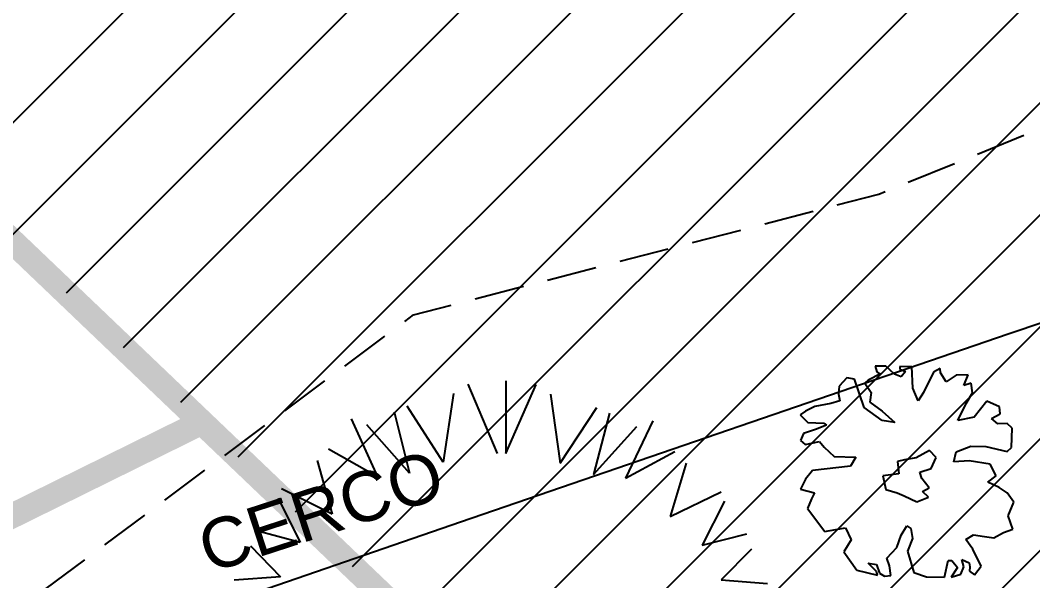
# Model space of a CAD drawing. Extents: x 352140 to 354978, y 6304672 to 6307963.
# Drawn here: x 352458.7 to 352479.01, y 6305740.61 to 6305751.85 of the extents above; entities that cross this region are included whole.
import ezdxf

# ---------------------------------------------------------------- set-up
doc = ezdxf.new("R2010")
doc.units = 0
doc.linetypes.add('DASHDOT', pattern=[1, 0.5, -0.25, 0, -0.25])
doc.linetypes.add('HIDDENX2', pattern=[0.75, 0.5, -0.25])
doc.layers.get('0').update_dxf_attribs({"linetype": 'CONTINUOUS'})
for name, color, linetype in [('02_Geo ext_Acotamiento', 7, 'CONTINUOUS'), ('03_S2_Pav ext_Borde vereda', 7, 'CONTINUOUS'), ('1-ACOPIO', 252, 'HIDDENX2'), ('1-CERCO', 252, 'CERCO_LINE'), ('1-TEXTOS', 7, 'CONTINUOUS'), ('Paisajismo', 253, 'CONTINUOUS'), ('Z-EUC', 253, 'CONTINUOUS')]:
    doc.layers.add(name, color=color, linetype=linetype)
doc.layers.add('0_ASD_LINEA OFICIAL', color=253, linetype='DASHDOT', lineweight=20)
doc.styles.add('ROMANS', font='romans.shx', dxfattribs={"width": 0.75})
doc.styles.add('TEXTIS', font='arial.ttf', dxfattribs={"height": 2})
doc.linetypes.add('CERCO_LINE', pattern='A,0.5,-0.2,[" X ",STANDARD,S=0.1,R=0,X=-0.1,Y=-0.05],-0.25', length=0.95)
doc.dimstyles.new('Principal', dxfattribs={"dimscale": 0, "dimtxt": 2, "dimasz": 2, "dimexe": 1, "dimexo": 1, "dimtad": 1, "dimrnd": 0.05, "dimzin": 1, "dimtxsty": 'ROMANS', "dimcen": 2.5, "dimclrt": 2, "dimaunit": 2, "dimadec": 0, "dimazin": 0, "dimtfac": 1, "dimtmove": 0, "dimatfit": 3, "dimfxl": 1, "dimfxlon": 1, "dimarcsym": 0})

# ---------------------------------------------------------------- blocks, each defined once
blk = doc.blocks.new('EUC')
at = {"layer": 'Z-EUC', "color": 9, "true_color": 0xbdbdbd}
for p, q in [((-0.6753631132996816, 2.274489448741861), (-0.6429592744516412, 2.161984720422652)), ((-0.4655349764962011, 2.274489448742315), (-0.6753631132996816, 2.274489448741861)), ((-0.2879336083915405, 2.118728265011214), (-0.4655349764962011, 2.274489448742315)), ((0.058946830418563, 2.274489448742088), (-0.183108075072596, 2.274489448742088)), ((-0.183108075072596, 2.274489448742088), (-0.1831080750728233, 2.222505813736234)), ((0.0832054420152417, 1.84211461595396), (0.058946830418563, 2.274489448742088)), ((0.6238006332750956, 2.24849763123666), (0.4947164883603818, 2.170711900021615)), ((0.6319458605266846, 2.161984720422652), (0.6238006332750956, 2.24849763123666)), ((-1.240216916156214, 2.032405075493216), (-1.393559672666015, 1.85937925385565)), ((-1.086874159646186, 2.006413257987788), (-1.240216916156214, 2.032405075493216)), ((-0.5703605098151456, 2.118728265011214), (-0.8124154153065319, 1.989148620081551)), ((-0.6429592744516412, 2.161984720422652), (-0.5703605098151456, 2.118728265011214)), ((-0.1508813063755952, 2.066934351301143), (-0.2879336083915405, 2.118728265011214)), ((-0.1831080750728233, 2.222505813736234), (-0.0701373144947866, 2.179249358324569)), ((-0.0701373144947866, 2.179249358324569), (-0.1508813063755952, 2.066934351301143)), ((0.4947164883603818, 2.170711900021615), (0.3010017359101766, 1.764328884734368)), ((0.7528847781966306, 1.980421440482587), (0.6319458605266846, 2.161984720422652)), ((0.9465995306470631, 2.118728265011214), (0.7528847781966306, 1.980421440482587)), ((1.188654436130491, 2.12745544461427), (0.9465995306470631, 2.118728265011214)), ((1.108087514408908, 1.911362888866506), (1.188654436130491, 2.12745544461427)), ((-1.393559672666015, 1.85937925385565), (-1.401527829758606, 1.703807791425334)), ((-0.8851912500942944, 1.44445878026545), (-1.086874159646186, 2.006413257987788)), ((-0.8124154153065319, 1.989148620081551), (-0.8770460228424781, 1.928627526772061)), ((-0.8770460228424781, 1.928627526772061), (-0.7479618779291286, 1.747064246832224)), ((0.1961762025837288, 1.591303063101577), (0.0832054420152417, 1.84211461595396)), ((1.253285043675305, 1.963156802580443), (1.108087514408908, 1.911362888866506)), ((1.285511812364348, 1.772866343041414), (1.253285043675305, 1.963156802580443)), ((-1.401527829758606, 1.703807791425334), (-1.377269218163065, 1.565500966892387)), ((-0.7479618779291286, 1.747064246832224), (-0.77222048952558, 1.548236328990242)), ((0.3010017359101766, 1.764328884734368), (0.1961762025837288, 1.591303063101577)), ((1.156427667441676, 1.556773787293196), (1.285511812364348, 1.772866343041414)), ((-1.877669483641512, 1.444458780265677), (-2.063239008848541, 1.349218689852478)), ((-1.55487058627682, 1.513517331886305), (-1.877669483641512, 1.444458780265677)), ((-1.377269218163065, 1.565500966892387), (-1.55487058627682, 1.513517331886305)), ((-0.5220203567823773, 1.18510976911034), (-0.8851912500942944, 1.44445878026545)), ((-0.77222048952558, 1.548236328990242), (-0.5220203567823773, 1.375210507353586)), ((0.9951167538390564, 1.210911865319531), (1.156427667441676, 1.556773787293196)), ((1.576083941039315, 1.608757422303597), (1.325883808303615, 1.280160138231849)), ((1.826107003624202, 1.496252693980068), (1.576083941039315, 1.608757422303597)), ((1.842397458127152, 1.357945869451441), (1.826107003624202, 1.496252693980068)), ((-2.063239008848541, 1.349218689852478), (-2.168064542165894, 1.271432958632886)), ((-2.168064542165894, 1.271432958632886), (-2.006753628563274, 1.124588675801306)), ((-0.5220203567823773, 1.375210507353586), (-0.2638520669534046, 1.150390772006403)), ((1.325883808303615, 1.280160138231849), (0.9951167538390564, 1.210911865319531)), ((1.672941317264986, 1.262895500329932), (1.842397458127152, 1.357945869451441)), ((1.802025462186748, 1.15911795160946), (1.672941317264986, 1.262895500329932)), ((-2.006753628563274, 1.124588675801306), (-1.692099958441986, 1.115861496198022)), ((-1.635614578157629, 1.072605040790677), (-1.853410872045288, 0.9860921299721213)), ((-1.692099958441986, 1.115861496198022), (-1.635614578157629, 1.072605040790677)), ((-0.2638520669534046, 1.150390772006403), (-0.5220203567823773, 1.18510976911034)), ((1.987594987385592, 1.167655409912641), (1.802025462186748, 1.15911795160946)), ((2.092420520702717, 1.072605040790904), (1.987594987385592, 1.167655409912641)), ((2.084452363611263, 0.6834866634094396), (2.092420520702717, 1.072605040790904)), ((-2.095465777536674, 0.8997689404541234), (-2.151951157820804, 0.7614621159211765)), ((-1.853410872045288, 0.9860921299721213), (-2.095465777536674, 0.8997689404541234)), ((-2.151951157820804, 0.7614621159211765), (-2.055093781596952, 0.6834866634094396)), ((-2.055093781596952, 0.6834866634094396), (-1.772666880164479, 0.7440077567232493)), ((-1.772666880164479, 0.7440077567232493), (-1.675986574098943, 0.6316927496952758)), ((-1.675986574098943, 0.6316927496952758), (-1.474126594387599, 0.4501294697595313)), ((0.9708581422437419, 0.579898835985432), (1.269398428019485, 0.7009410226078217)), ((1.269398428019485, 0.7009410226078217), (1.567938713787953, 0.7009410226078217)), ((1.567938713787953, 0.7009410226078217), (1.995563144478183, 0.605700932190075)), ((1.995563144478183, 0.605700932190075), (2.084452363611263, 0.6834866634094396)), ((-1.474126594387599, 0.4501294697595313), (-1.038356936453965, 0.4414022901560202)), ((-1.038356936453965, 0.4414022901560202), (-1.143359539930316, 0.259839010220503)), ((-0.0619920872431976, 0.4068730143483208), (-0.1992214594174584, 0.3723437385401667)), ((0.1719175909875048, 0.4501294697595313), (-0.0619920872431976, 0.4068730143483208)), ((0.4382311080751151, 0.5971634738871217), (0.1719175909875048, 0.4501294697595313)), ((0.5754604802414178, 0.4588566493584949), (0.4382311080751151, 0.5971634738871217)), ((0.4786031040164289, 0.2425743723142659), (0.5754604802414178, 0.4588566493584949)), ((0.9304861463022007, 0.3808811968469854), (0.9708581422437419, 0.579898835985432)), ((1.237171659322257, 0.4068730143483208), (0.9304861463022007, 0.3808811968469854)), ((1.656650862769084, 0.3463519210351933), (1.237171659322257, 0.4068730143483208)), ((-1.143359539930316, 0.259839010220503), (-1.901928095237054, 0.164788641098994)), ((-0.1992214594174584, 0.3723437385401667), (-0.1669946907204576, 0.1215321856875562)), ((0.2526615828683134, 0.164788641098994), (0.4786031040164289, 0.2425743723142659)), ((1.785912077843022, 0.1129947273846028), (1.656650862769084, 0.3463519210351933)), ((-1.901928095237054, 0.164788641098994), (-2.038980397252317, -0.0167746388408432)), ((-0.1669946907204576, 0.1215321856875562), (-0.4897935880928799, 0.0784654515764487)), ((-0.4897935880928799, 0.0784654515764487), (-0.4251629805567063, -0.1983379187809078)), ((0.2930335788096272, 0.0352089961693309), (0.2526615828683134, 0.164788641098994)), ((0.4463763353276136, -0.1463542837707337), (0.2930335788096272, 0.0352089961693309)), ((1.616455936979946, -0.0167746388408432), (1.785912077843022, 0.1129947273846028)), ((-2.038980397252317, -0.0167746388408432), (-2.13583777347776, -0.2156025566830522)), ((-0.4251629805567063, -0.1983379187809078), (-0.1992214594174584, -0.2588590120903973)), ((0.3091469631533528, -0.2241400149860056), (0.4463763353276136, -0.1463542837707337)), ((1.850365615220653, -0.1205521875617706), (1.616455936979946, -0.0167746388408432)), ((2.01185359898227, -0.2241400149860056), (1.850365615220653, -0.1205521875617706)), ((-2.13583777347776, -0.2156025566830522), (-1.85341087204506, -0.2846611082993604)), ((-1.909896252329418, -0.4057032949260702), (-1.990640244210226, -0.604720934064062)), ((-1.85341087204506, -0.2846611082993604), (-1.909896252329418, -0.4057032949260702)), ((-0.1992214594174584, -0.2588590120903973), (-0.054023930151061, -0.3193801054035248)), ((-0.054023930151061, -0.3193801054035248), (0.2043214298353178, -0.4316951124314983)), ((0.2043214298353178, -0.4316951124314983), (0.430262950983888, -0.3366447433099893)), ((0.430262950983888, -0.3366447433099893), (0.3091469631533528, -0.2241400149860056)), ((2.148905900996397, -0.4057032949260702), (2.01185359898227, -0.2241400149860056)), ((2.03593514041836, -0.6825066652838814), (2.148905900996397, -0.4057032949260702)), ((-1.990640244210226, -0.604720934064062), (-1.635614578157629, -1.054170683462416)), ((2.132792516652444, -0.9503931347421712), (2.03593514041836, -0.6825066652838814)), ((-1.570983970621455, -1.04563322515969), (-1.224103531811352, -0.9763849522471446)), ((-1.224103531811352, -0.9763849522471446), (-1.102987543990821, -1.218469325496244)), ((-0.1023640831845114, -1.106154318472818), (0.0106066773860221, -0.9158638589337897)), ((0.0106066773860221, -0.9158638589337897), (0.0913506692668307, -0.9678474939398711)), ((0.0913506692668307, -0.9678474939398711), (0.1235774379545092, -1.166675411785945)), ((1.947222991445187, -1.019641407654262), (2.132792516652444, -0.9503931347421712)), ((-1.635614578157629, -1.054170683462416), (-1.570983970621455, -1.04563322515969)), ((-0.183108075072596, -1.356776150029191), (-0.1023640831845114, -1.106154318472818)), ((0.1235774379545092, -1.166675411785945), (0.026720061729975, -1.426024422941509)), ((1.19679966338299, -1.175212870089126), (1.350142419900067, -1.080162500967617)), ((1.341997192648705, -1.365503329628154), (1.19679966338299, -1.175212870089126)), ((1.350142419900067, -1.080162500967617), (1.567938713787953, -1.106154318472818)), ((1.567938713787953, -1.106154318472818), (1.753508238994982, -1.131956414681781)), ((1.753508238994982, -1.131956414681781), (1.947222991445187, -1.019641407654262)), ((-1.102987543990821, -1.218469325496244), (-1.24818507324926, -1.460553698749663)), ((-0.3847909846156199, -1.5730584270691), (-0.183108075072596, -1.356776150029191)), ((1.511453333503596, -1.70263807199899), (1.341997192648705, -1.365503329628154)), ((-1.24818507324926, -1.460553698749663), (-0.9818715561614226, -1.823680258625473)), ((-0.3283056043312627, -1.728629889503964), (-0.3847909846156199, -1.5730584270691)), ((0.026720061729975, -1.426024422941509), (0.1639494338960503, -1.849672076130901)), ((0.7771433897921725, -1.935995265653219), (0.8497421544213921, -1.59886052327829)), ((0.8497421544213921, -1.59886052327829), (0.9223409190506118, -1.59886052327829)), ((0.9223409190506118, -1.59886052327829), (1.035311679621373, -1.737167347806917)), ((1.164572894693038, -1.719902709905), (1.124200898753543, -1.573058427069327)), ((1.124200898753543, -1.573058427069327), (1.269398428019485, -1.642116978685408)), ((-0.9818715561614226, -1.823680258625473), (-0.5623923527218722, -1.918730627746754)), ((-0.5864738941675114, -1.84094489653171), (-0.7559300350221747, -1.676646254493562)), ((-0.7559300350221747, -1.676646254493562), (-0.5864738941675114, -1.70263807199899)), ((-0.5864738941675114, -1.70263807199899), (-0.5220203567823773, -1.875663893635874)), ((-0.2960788356431294, -1.918730627746982), (-0.3283056043312627, -1.728629889503964)), ((1.035311679621373, -1.737167347806917), (0.9143727619582478, -1.935995265653219)), ((1.10808751440868, -1.86693671403259), (1.164572894693038, -1.719902709905)), ((1.269398428019485, -1.642116978685408), (1.285511812364348, -1.719902709904773)), ((1.285511812364348, -1.719902709904773), (1.277543655270847, -1.80641562071969)), ((1.277543655270847, -1.80641562071969), (1.382369188590019, -1.875663893635874)), ((1.382369188590019, -1.875663893635874), (1.511453333503596, -1.70263807199899)), ((-0.5623923527218722, -1.918730627746754), (-0.5864738941675114, -1.84094489653171)), ((-0.5220203567823773, -1.875663893635874), (-0.4251629805567063, -1.935995265653219)), ((-0.4251629805567063, -1.935995265653219), (-0.2960788356431294, -1.918730627746982)), ((0.1639494338960503, -1.849672076130901), (0.4221177237322991, -1.935995265653219)), ((0.4221177237322991, -1.935995265653219), (0.7771433897921725, -1.935995265653219)), ((0.9143727619582478, -1.935995265653219), (1.10808751440868, -1.86693671403259))]:
    blk.add_line(p, q, dxfattribs=at)
blk = doc.blocks.new('*D1356')
at = {"layer": '02_Geo ext_Acotamiento', "color": 0, "lineweight": -2, "transparency": 16777216}
blk.add_line((352474.0926318229, 6305972.204620175), (352473.118785715, 6305978.179346178), dxfattribs=at)
at = {"layer": '02_Geo ext_Acotamiento', "color": 0, "transparency": 16777216}
blk.add_solid([(352473.2832816129, 6305978.206158067), (352472.954289817, 6305978.152534289), (352472.9579143815, 6305979.166321564)], dxfattribs=at)
at = {"layer": '02_Geo ext_Acotamiento', "color": 2, "transparency": 16777216, "insert": (352474.5820595946, 6305974.84452452), "char_height": 1, "attachment_point": 5, "rotation": 279.2574751368675, "style": 'ROMANS'}
blk.add_mtext('R765,10', dxfattribs=at)
blk = doc.blocks.new('A$C27410629')
at = {"true_color": 0x136734, "transparency": 33554559}
h = blk.add_hatch(dxfattribs=at)
h.set_pattern_fill('ANSI31', color=116, scale=0.5)
h.set_pattern_definition([(45, (-8759.562515186517, -519.1035735587502), (-1.122532015133644, 1.122532015133644), [])])
h.paths.add_polyline_path([(137.5068959888558, 1252.464406617455, 0.1176268807227723), (109.8147584422568, 1254.193915082658, 0.0669245107500281), (94.44469839795602, 1249.334472017372, 0.3153492887079504), (64.30173641118381, 1196.270282113329, 0.0226826871159959), (65.7292635223912, 1185.310127003227), (112.3603922077091, 1218.953454515778), (153.4782689701005, 1161.962272479494), (172.1053089193083, 1139.480769404351), (187.9579650288579, 1141.807885415954), (193.565073162812, 1120.465553675225), (224.197974734232, 1050.129297271156), (250.6203797236194, 989.4787086543838), (268.1526288855184, 972.7353945672494, 7.2547007156e-06), (291.4898137452492, 983.2987389690225), (238.1945199318034, 1105.633967029937), (205.2934048173047, 1181.112163638985), (177.0531538182076, 1197.651557407602)])
at = {"layer": '0_ASD_LINEA OFICIAL', "ltscale": 8, "const_width": 0.5}
blk.add_lwpolyline([(250.6203797236194, 989.4787086543838), (268.1526288854875, 972.7353945673531, 7.2547007157e-06), (291.4898137452146, 983.2987389692971), (291.4898137452146, 983.2987389692971), (238.1945199318034, 1105.633967029937), (205.2934048173047, 1181.112163638985), (177.0531538182076, 1197.651557407602), (137.6146324061954, 1252.315079214)], format="xyb", dxfattribs=at)
for points in [[(111.3489708606338, 941.8104037325829), (111.3489708562702, 941.8104037322846), (187.3177195266398, 947.0039742834324), (258.3779015477558, 982.0702681721377), (250.6203797235976, 989.4787086545712)], [(111.3489708615935, 941.8104037326485), (187.3177195266398, 947.0039742834324), (258.3779015477558, 982.0702681721377), (268.1526288854657, 972.7353945675404)]]:
    blk.add_lwpolyline(points, dxfattribs=at)
blk = doc.blocks.new('1.0 - LO RECABARREN LOTEO PARQUE - VEGETACION EXISTENTE ETAPA MUNICIPAL__2024')
at = {"layer": 'Paisajismo'}
for p, q in [((352468.2687057914, 6305743.160202461), (352467.6796502231, 6305744.550299396)), ((352468.4399683992, 6305744.618060843), (352468.4399683992, 6305743.159054515)), ((352468.4399683992, 6305743.159054515), (352469.0476054152, 6305744.541130202)), ((352467.3894503789, 6305744.362180527), (352467.1786153321, 6305742.982807163)), ((352469.3352574338, 6305744.349138081), (352469.5275829113, 6305742.967062393)), ((352467.1786153321, 6305742.982807163), (352466.4583067803, 6305744.105716785)), ((352466.200910857, 6305743.994095691), (352466.5038453622, 6305742.761709689)), ((352469.5275829113, 6305742.967062393), (352470.2628794472, 6305744.080215319)), ((352470.5187559521, 6305743.965153839), (352470.1993284198, 6305742.736939433)), ((352465.3348639527, 6305743.852500087), (352465.863459023, 6305742.693357344)), ((352466.5038453622, 6305742.761709689), (352465.6532777891, 6305743.733159517)), ((352471.3828269381, 6305743.811961519), (352470.8387409495, 6305742.660008792)), ((352470.1993284198, 6305742.736939433), (352471.0628419408, 6305743.696900039)), ((352465.863459023, 6305742.693357344), (352464.8790274944, 6305743.244448778)), ((352470.8387409495, 6305742.660008792), (352471.8304714554, 6305743.197854316)), ((352464.6518528525, 6305743.016681687), (352464.9574072972, 6305741.938135669)), ((352472.0545724466, 6305742.967062393), (352471.7345874493, 6305741.89270927)), ((352464.9574072972, 6305741.938135669), (352463.9406829952, 6305742.450856742)), ((352471.7345874493, 6305741.89270927), (352472.7580934689, 6305742.391754992)), ((352463.8740065912, 6305742.259741251), (352464.3097737896, 6305741.370789913)), ((352472.8222019614, 6305742.199762871), (352472.3745574441, 6305741.316732907)), ((352464.3097737896, 6305741.370789913), (352463.417650018, 6305741.612893628)), ((352472.3745574441, 6305741.316732907), (352473.2698464787, 6305741.546855867)), ((352463.3171011307, 6305741.307160423), (352463.9170088013, 6305740.684955496)), ((352473.36628795, 6305741.239802266), (352472.7580934689, 6305740.625695063)), ((352463.9170088013, 6305740.684955496), (352462.9884388746, 6305740.620466625)), ((352472.7580934689, 6305740.625695063), (352473.6857154823, 6305740.548764422))]:
    blk.add_line(p, q, dxfattribs=at)

msp = doc.modelspace()

# ---------------------------------------------------------------- linework, layer by layer
at = {"layer": '1-ACOPIO', "ltscale": 2, "flags": 128}
msp.add_lwpolyline([(352450.751, 6305737.575), (352457.975, 6305739.524), (352466.583, 6305745.937999999), (352475.9160000001, 6305748.357000001), (352482.482, 6305751.029), (352493.443, 6305754.061000001), (352504.449, 6305758.21), (352518.8020000001, 6305761.932999999), (352528.2410000001, 6305765.237000001), (352538.24, 6305767.312999999), (352547.4960000001, 6305771.467), (352557.026, 6305771.731000001), (352565.1710000001, 6305774.52), (352575.3, 6305776.573), (352575.6710000001, 6305780.637999999), (352576.652, 6305789.475), (352577.88, 6305797.391), (352578.714, 6305806.375), (352575.487, 6305808.177999999), (352564.134, 6305804.882), (352554.108, 6305802.536), (352542.576, 6305798.092999999), (352531.509, 6305794.931), (352522.924, 6305790.812000001), (352510.912, 6305785.835), (352501.748, 6305784.339), (352491.4370000001, 6305782.799), (352482.025, 6305780.215), (352472.323, 6305776.972999999), (352464.136, 6305774.411), (352457.401, 6305772.041), (352450.0720000001, 6305782.659), (352447.321, 6305788.646000001), (352448.914, 6305796.063999999), (352448.9420000001, 6305806.547999999), (352444.5070000001, 6305814.271000001), (352438.054, 6305819.282000001)], dxfattribs=at)
at = {"layer": '1-CERCO', "ltscale": 6, "flags": 128}
for points in [[(352478.514, 6305745.557), (352484.334, 6305747.514)], [(352467.526, 6305741.789), (352478.514, 6305745.557)], [(352458.845, 6305738.79), (352467.526, 6305741.789)]]:
    msp.add_lwpolyline(points, dxfattribs=at)

# ---------------------------------------------------------------- block references
at = {"layer": '03_S2_Pav ext_Borde vereda', "linetype": 'Continuous'}
msp.add_blockref('A$C27410629', (352203.9623478023, 6304761.713605438), dxfattribs=at)
at = {"layer": 'Paisajismo'}
msp.add_blockref('1.0 - LO RECABARREN LOTEO PARQUE - VEGETACION EXISTENTE ETAPA MUNICIPAL__2024', (0, 0), dxfattribs=at)
at = {"layer": 'Z-EUC', "rotation": 359.090101839884}
msp.add_blockref('EUC', (352476.4867462432, 6305742.625064566), dxfattribs=at)

# ---------------------------------------------------------------- texts
at = {"layer": '1-TEXTOS', "style": 'TEXTIS'}
msp.add_text('CERCO', height=1, rotation=18.01724057759456, dxfattribs=at).set_placement((352462.4832487336, 6305740.75054419))

# ---------------------------------------------------------------- dimensions: what is measured, and where the dimension line sits
at = {"layer": '02_Geo ext_Acotamiento'}
dim = msp.add_radius_dim(center=(352596.0415848349, 6305224.025236828), mpoint=(352472.9579143815, 6305979.166321564), dimstyle='Principal', override={"dimscale": 0, "dimaunit": 0, "dimfxl": 0.22, "dimarcsym": 1}, dxfattribs=at)
dim.commit()
dim.dimension.update_dxf_attribs({"geometry": '*D1356', "text_midpoint": (352473.686144437, 6305974.698495483), "dimtype": 164})

doc.saveas('drawing.dxf')
